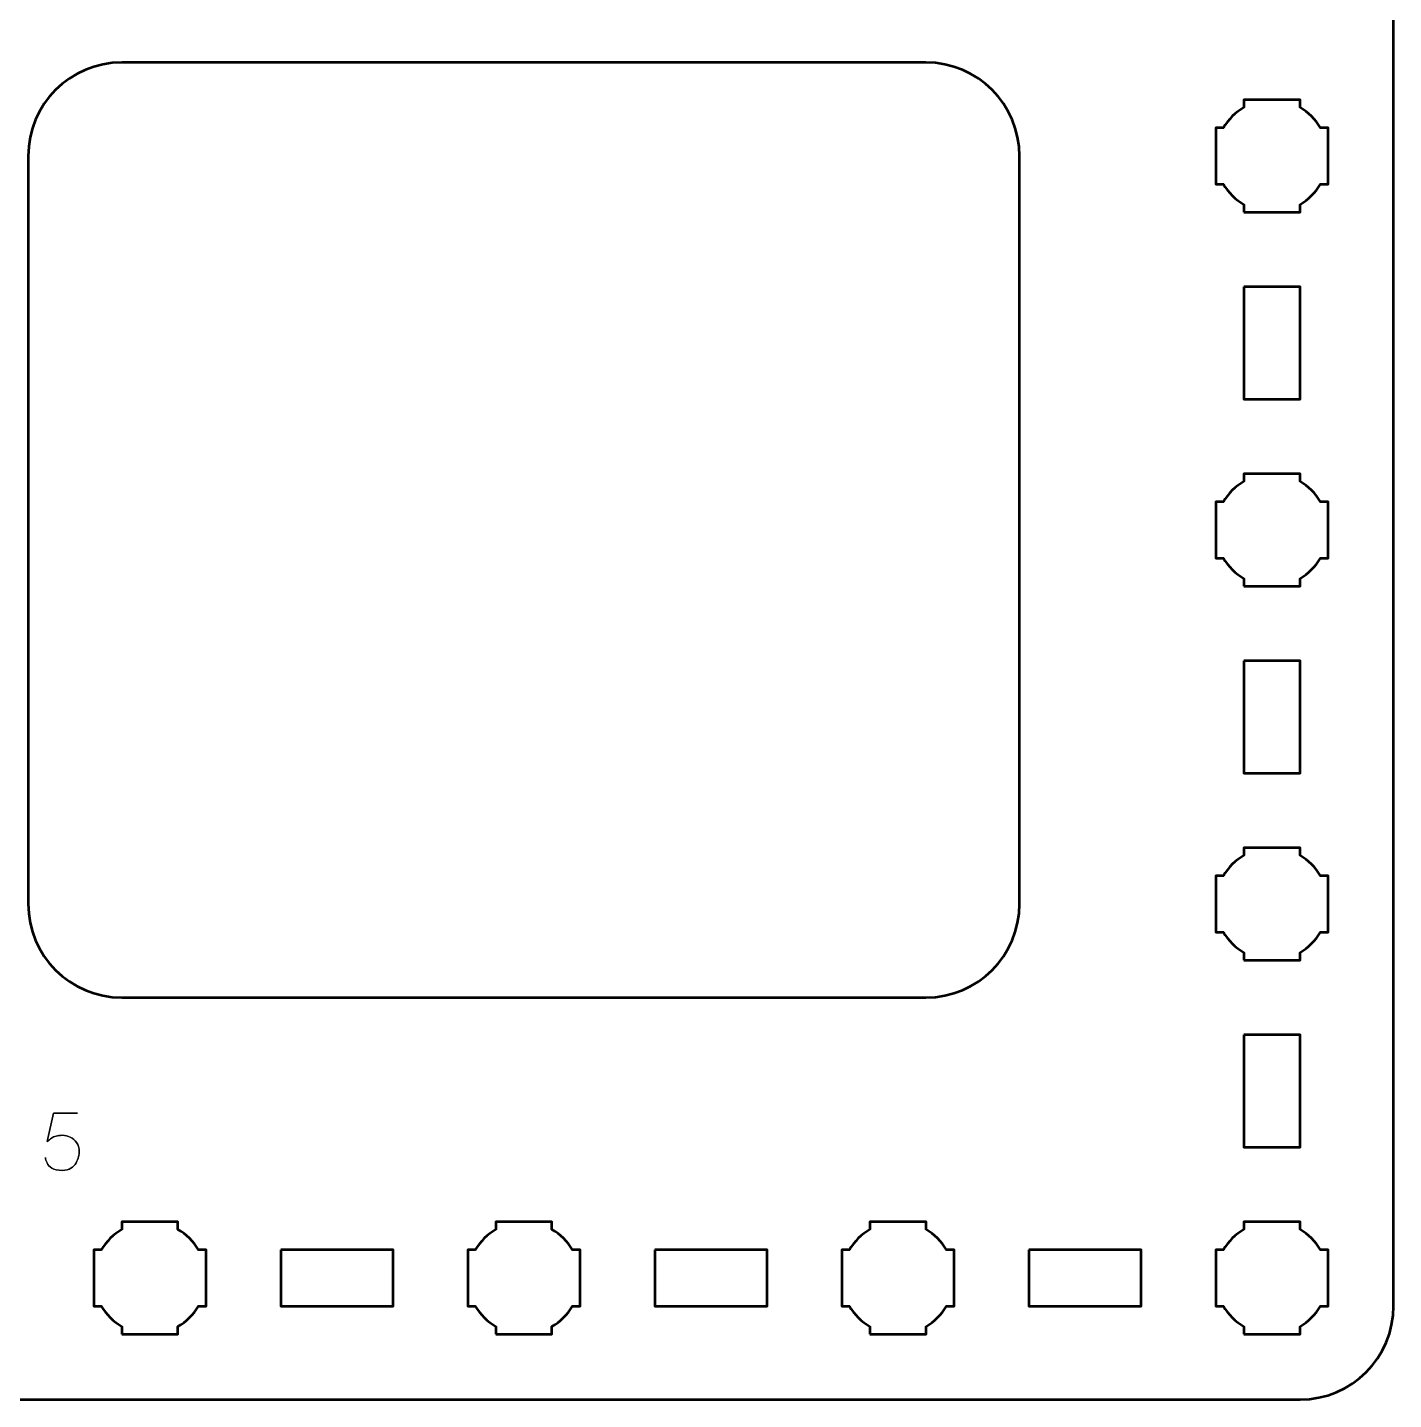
# Model space of a CAD drawing. Header units: centimetres. Extents: x -244 to 242, y -245 to 234.
# Drawn here: x -221.15 to -213.85, y -113.5 to -106.16 of the extents above; entities that cross this region are included whole.
import ezdxf

# ---------------------------------------------------------------- set-up
doc = ezdxf.new("R2010")
doc.units = ezdxf.units.CM
doc.header["$MEASUREMENT"] = 0
doc.layers.add('Layer 1', color=7, linetype='Continuous')

msp = doc.modelspace()

# ---------------------------------------------------------------- linework, layer by layer
at = {"layer": 'Layer 1', "lineweight": 53}
for points, knots in [([(-222.64995, -100.19995), (-222.64995, -100.19995), (-214.35005, -100.19995), (-214.35005, -100.19995), (-214.35005, -100.19995), (-214.07305, -100.19995), (-213.84995, -100.42305), (-213.84995, -100.70005), (-213.84995, -100.70005), (-213.84995, -100.70005), (-213.84995, -112.99995), (-213.84995, -112.99995), (-213.84995, -112.99995), (-213.84995, -113.27695), (-214.07305, -113.50005), (-214.35005, -113.50005), (-214.35005, -113.50005), (-214.35005, -113.50005), (-222.64995, -113.50005), (-222.64995, -113.50005), (-222.64995, -113.50005), (-222.92695, -113.50005), (-223.15005, -113.27695), (-223.15005, -112.99995), (-223.15005, -112.99995), (-223.15005, -112.99995), (-223.15005, -100.70005), (-223.15005, -100.70005), (-223.15005, -100.70005), (-223.15005, -100.42305), (-222.92695, -100.19995), (-222.64995, -100.19995)], [0, 0, 0, 0, 0.125, 0.125, 0.125, 0.125, 0.25, 0.25, 0.25, 0.25, 0.375, 0.375, 0.375, 0.375, 0.5, 0.5, 0.5, 0.5, 0.625, 0.625, 0.625, 0.625, 0.75, 0.75, 0.75, 0.75, 0.875, 0.875, 0.875, 0.875, 1, 1, 1, 1]), ([(-220.64995, -106.34995), (-220.64995, -106.34995), (-216.35005, -106.34995), (-216.35005, -106.34995), (-216.35005, -106.34995), (-216.07305, -106.34995), (-215.84995, -106.57305), (-215.84995, -106.85004), (-215.84995, -106.85004), (-215.84995, -106.85004), (-215.84995, -110.84995), (-215.84995, -110.84995), (-215.84995, -110.84995), (-215.84995, -111.12695), (-216.07305, -111.35005), (-216.35005, -111.35005), (-216.35005, -111.35005), (-216.35005, -111.35005), (-220.64995, -111.35005), (-220.64995, -111.35005), (-220.64995, -111.35005), (-220.92695, -111.35005), (-221.15005, -111.12695), (-221.15005, -110.84995), (-221.15005, -110.84995), (-221.15005, -110.84995), (-221.15005, -106.85004), (-221.15005, -106.85004), (-221.15005, -106.85004), (-221.15005, -106.57305), (-220.92695, -106.34995), (-220.64995, -106.34995)], [0, 0, 0, 0, 0.125, 0.125, 0.125, 0.125, 0.25, 0.25, 0.25, 0.25, 0.375, 0.375, 0.375, 0.375, 0.5, 0.5, 0.5, 0.5, 0.625, 0.625, 0.625, 0.625, 0.75, 0.75, 0.75, 0.75, 0.875, 0.875, 0.875, 0.875, 1, 1, 1, 1]), ([(-214.65005, -107.15006), (-214.65005, -107.15006), (-214.65005, -107.1098), (-214.65005, -107.1098), (-214.65005, -107.1098), (-214.69553, -107.08349), (-214.73356, -107.04546), (-214.75987, -106.99998), (-214.75987, -106.99998), (-214.75987, -106.99998), (-214.79998, -106.99998), (-214.79998, -106.99998), (-214.79998, -106.99998), (-214.79998, -106.99998), (-214.79998, -106.85005), (-214.79998, -106.85005), (-214.79998, -106.85005), (-214.79998, -106.85005), (-214.79998, -106.69998), (-214.79998, -106.69998), (-214.79998, -106.69998), (-214.79998, -106.69998), (-214.75987, -106.69998), (-214.75987, -106.69998), (-214.75987, -106.69998), (-214.73356, -106.65451), (-214.69553, -106.61648), (-214.65005, -106.59016), (-214.65005, -106.59016), (-214.65005, -106.59016), (-214.65005, -106.55005), (-214.65005, -106.55005), (-214.65005, -106.55005), (-214.65005, -106.55005), (-214.49998, -106.55005), (-214.49998, -106.55005), (-214.49998, -106.55005), (-214.49998, -106.55005), (-214.35005, -106.55005), (-214.35005, -106.55005), (-214.35005, -106.55005), (-214.35005, -106.55005), (-214.35005, -106.59016), (-214.35005, -106.59016), (-214.35005, -106.59016), (-214.30444, -106.61648), (-214.26655, -106.65451), (-214.24023, -106.69998), (-214.24023, -106.69998), (-214.24023, -106.69998), (-214.19998, -106.69998), (-214.19998, -106.69998), (-214.19998, -106.69998), (-214.19998, -106.69998), (-214.19998, -106.85005), (-214.19998, -106.85005), (-214.19998, -106.85005), (-214.19998, -106.85005), (-214.19998, -106.99998), (-214.19998, -106.99998), (-214.19998, -106.99998), (-214.19998, -106.99998), (-214.24023, -106.99998), (-214.24023, -106.99998), (-214.24023, -106.99998), (-214.26655, -107.04546), (-214.30444, -107.08349), (-214.35005, -107.1098), (-214.35005, -107.1098), (-214.35005, -107.1098), (-214.35005, -107.15006), (-214.35005, -107.15006), (-214.35005, -107.15006), (-214.35005, -107.15006), (-214.49998, -107.15006), (-214.49998, -107.15006), (-214.49998, -107.15006), (-214.49998, -107.15006), (-214.65005, -107.15006), (-214.65005, -107.15006)], [0, 0, 0, 0, 0.05, 0.05, 0.05, 0.05, 0.1, 0.1, 0.1, 0.1, 0.15, 0.15, 0.15, 0.15, 0.2, 0.2, 0.2, 0.2, 0.25, 0.25, 0.25, 0.25, 0.3, 0.3, 0.3, 0.3, 0.35, 0.35, 0.35, 0.35, 0.4, 0.4, 0.4, 0.4, 0.45, 0.45, 0.45, 0.45, 0.5, 0.5, 0.5, 0.5, 0.55, 0.55, 0.55, 0.55, 0.6, 0.6, 0.6, 0.6, 0.65, 0.65, 0.65, 0.65, 0.7, 0.7, 0.7, 0.7, 0.75, 0.75, 0.75, 0.75, 0.8, 0.8, 0.8, 0.8, 0.85, 0.85, 0.85, 0.85, 0.9, 0.9, 0.9, 0.9, 0.95, 0.95, 0.95, 0.95, 1, 1, 1, 1]), ([(-214.65005, -107.54996), (-214.65005, -107.54996), (-214.35005, -107.54996), (-214.35005, -107.54996), (-214.35005, -107.54996), (-214.35005, -107.54996), (-214.35005, -108.14997), (-214.35005, -108.14997), (-214.35005, -108.14997), (-214.35005, -108.14997), (-214.65005, -108.14997), (-214.65005, -108.14997), (-214.65005, -108.14997), (-214.65005, -108.14997), (-214.65005, -107.54996), (-214.65005, -107.54996)], [0, 0, 0, 0, 0.25, 0.25, 0.25, 0.25, 0.5, 0.5, 0.5, 0.5, 0.75, 0.75, 0.75, 0.75, 1, 1, 1, 1]), ([(-214.65005, -109.14998), (-214.65005, -109.14998), (-214.65005, -109.1099), (-214.65005, -109.1099), (-214.65005, -109.1099), (-214.69553, -109.08344), (-214.73356, -109.04552), (-214.75987, -108.99991), (-214.75987, -108.99991), (-214.75987, -108.99991), (-214.79998, -108.99991), (-214.79998, -108.99991), (-214.79998, -108.99991), (-214.79998, -108.99991), (-214.79998, -108.84999), (-214.79998, -108.84999), (-214.79998, -108.84999), (-214.79998, -108.84999), (-214.79998, -108.69991), (-214.79998, -108.69991), (-214.79998, -108.69991), (-214.79998, -108.69991), (-214.75987, -108.69991), (-214.75987, -108.69991), (-214.75987, -108.69991), (-214.73356, -108.65444), (-214.69553, -108.61641), (-214.65005, -108.59009), (-214.65005, -108.59009), (-214.65005, -108.59009), (-214.65005, -108.54998), (-214.65005, -108.54998), (-214.65005, -108.54998), (-214.65005, -108.54998), (-214.49998, -108.54998), (-214.49998, -108.54998), (-214.49998, -108.54998), (-214.49998, -108.54998), (-214.35005, -108.54998), (-214.35005, -108.54998), (-214.35005, -108.54998), (-214.35005, -108.54998), (-214.35005, -108.59009), (-214.35005, -108.59009), (-214.35005, -108.59009), (-214.30444, -108.61641), (-214.26655, -108.65444), (-214.24023, -108.69991), (-214.24023, -108.69991), (-214.24023, -108.69991), (-214.19998, -108.69991), (-214.19998, -108.69991), (-214.19998, -108.69991), (-214.19998, -108.69991), (-214.19998, -108.84999), (-214.19998, -108.84999), (-214.19998, -108.84999), (-214.19998, -108.84999), (-214.19998, -108.99991), (-214.19998, -108.99991), (-214.19998, -108.99991), (-214.19998, -108.99991), (-214.24023, -108.99991), (-214.24023, -108.99991), (-214.24023, -108.99991), (-214.26655, -109.04552), (-214.30444, -109.08344), (-214.35005, -109.1099), (-214.35005, -109.1099), (-214.35005, -109.1099), (-214.35005, -109.14998), (-214.35005, -109.14998), (-214.35005, -109.14998), (-214.35005, -109.14998), (-214.49998, -109.14998), (-214.49998, -109.14998), (-214.49998, -109.14998), (-214.49998, -109.14998), (-214.65005, -109.14998), (-214.65005, -109.14998)], [0, 0, 0, 0, 0.05, 0.05, 0.05, 0.05, 0.1, 0.1, 0.1, 0.1, 0.15, 0.15, 0.15, 0.15, 0.2, 0.2, 0.2, 0.2, 0.25, 0.25, 0.25, 0.25, 0.3, 0.3, 0.3, 0.3, 0.35, 0.35, 0.35, 0.35, 0.4, 0.4, 0.4, 0.4, 0.45, 0.45, 0.45, 0.45, 0.5, 0.5, 0.5, 0.5, 0.55, 0.55, 0.55, 0.55, 0.6, 0.6, 0.6, 0.6, 0.65, 0.65, 0.65, 0.65, 0.7, 0.7, 0.7, 0.7, 0.75, 0.75, 0.75, 0.75, 0.8, 0.8, 0.8, 0.8, 0.85, 0.85, 0.85, 0.85, 0.9, 0.9, 0.9, 0.9, 0.95, 0.95, 0.95, 0.95, 1, 1, 1, 1]), ([(-214.65005, -109.55003), (-214.65005, -109.55003), (-214.35005, -109.55003), (-214.35005, -109.55003), (-214.35005, -109.55003), (-214.35005, -109.55003), (-214.35005, -110.15003), (-214.35005, -110.15003), (-214.35005, -110.15003), (-214.35005, -110.15003), (-214.65005, -110.15003), (-214.65005, -110.15003), (-214.65005, -110.15003), (-214.65005, -110.15003), (-214.65005, -109.55003), (-214.65005, -109.55003)], [0, 0, 0, 0, 0.25, 0.25, 0.25, 0.25, 0.5, 0.5, 0.5, 0.5, 0.75, 0.75, 0.75, 0.75, 1, 1, 1, 1]), ([(-214.65005, -111.14995), (-214.65005, -111.14995), (-214.65005, -111.10984), (-214.65005, -111.10984), (-214.65005, -111.10984), (-214.69553, -111.08352), (-214.73356, -111.04549), (-214.75987, -111.00002), (-214.75987, -111.00002), (-214.75987, -111.00002), (-214.79998, -111.00002), (-214.79998, -111.00002), (-214.79998, -111.00002), (-214.79998, -111.00002), (-214.79998, -110.84994), (-214.79998, -110.84994), (-214.79998, -110.84994), (-214.79998, -110.84994), (-214.79998, -110.70001), (-214.79998, -110.70001), (-214.79998, -110.70001), (-214.79998, -110.70001), (-214.75987, -110.70001), (-214.75987, -110.70001), (-214.75987, -110.70001), (-214.73356, -110.6544), (-214.69553, -110.61651), (-214.65005, -110.59019), (-214.65005, -110.59019), (-214.65005, -110.59019), (-214.65005, -110.54994), (-214.65005, -110.54994), (-214.65005, -110.54994), (-214.65005, -110.54994), (-214.49998, -110.54994), (-214.49998, -110.54994), (-214.49998, -110.54994), (-214.49998, -110.54994), (-214.35005, -110.54994), (-214.35005, -110.54994), (-214.35005, -110.54994), (-214.35005, -110.54994), (-214.35005, -110.59019), (-214.35005, -110.59019), (-214.35005, -110.59019), (-214.30444, -110.61651), (-214.26655, -110.6544), (-214.24023, -110.70001), (-214.24023, -110.70001), (-214.24023, -110.70001), (-214.19998, -110.70001), (-214.19998, -110.70001), (-214.19998, -110.70001), (-214.19998, -110.70001), (-214.19998, -110.84994), (-214.19998, -110.84994), (-214.19998, -110.84994), (-214.19998, -110.84994), (-214.19998, -111.00002), (-214.19998, -111.00002), (-214.19998, -111.00002), (-214.19998, -111.00002), (-214.24023, -111.00002), (-214.24023, -111.00002), (-214.24023, -111.00002), (-214.26655, -111.04549), (-214.30444, -111.08352), (-214.35005, -111.10984), (-214.35005, -111.10984), (-214.35005, -111.10984), (-214.35005, -111.14995), (-214.35005, -111.14995), (-214.35005, -111.14995), (-214.35005, -111.14995), (-214.49998, -111.14995), (-214.49998, -111.14995), (-214.49998, -111.14995), (-214.49998, -111.14995), (-214.65005, -111.14995), (-214.65005, -111.14995)], [0, 0, 0, 0, 0.05, 0.05, 0.05, 0.05, 0.1, 0.1, 0.1, 0.1, 0.15, 0.15, 0.15, 0.15, 0.2, 0.2, 0.2, 0.2, 0.25, 0.25, 0.25, 0.25, 0.3, 0.3, 0.3, 0.3, 0.35, 0.35, 0.35, 0.35, 0.4, 0.4, 0.4, 0.4, 0.45, 0.45, 0.45, 0.45, 0.5, 0.5, 0.5, 0.5, 0.55, 0.55, 0.55, 0.55, 0.6, 0.6, 0.6, 0.6, 0.65, 0.65, 0.65, 0.65, 0.7, 0.7, 0.7, 0.7, 0.75, 0.75, 0.75, 0.75, 0.8, 0.8, 0.8, 0.8, 0.85, 0.85, 0.85, 0.85, 0.9, 0.9, 0.9, 0.9, 0.95, 0.95, 0.95, 0.95, 1, 1, 1, 1]), ([(-214.65005, -111.55), (-214.65005, -111.55), (-214.35005, -111.55), (-214.35005, -111.55), (-214.35005, -111.55), (-214.35005, -111.55), (-214.35005, -112.15), (-214.35005, -112.15), (-214.35005, -112.15), (-214.35005, -112.15), (-214.65005, -112.15), (-214.65005, -112.15), (-214.65005, -112.15), (-214.65005, -112.15), (-214.65005, -111.55), (-214.65005, -111.55)], [0, 0, 0, 0, 0.25, 0.25, 0.25, 0.25, 0.5, 0.5, 0.5, 0.5, 0.75, 0.75, 0.75, 0.75, 1, 1, 1, 1]), ([(-220.65002, -113.15002), (-220.65002, -113.15002), (-220.65002, -113.10977), (-220.65002, -113.10977), (-220.65002, -113.10977), (-220.69549, -113.08345), (-220.73352, -113.04556), (-220.75984, -112.99995), (-220.75984, -112.99995), (-220.75984, -112.99995), (-220.79995, -112.99995), (-220.79995, -112.99995), (-220.79995, -112.99995), (-220.79995, -112.99995), (-220.79995, -112.85002), (-220.79995, -112.85002), (-220.79995, -112.85002), (-220.79995, -112.85002), (-220.79995, -112.69995), (-220.79995, -112.69995), (-220.79995, -112.69995), (-220.79995, -112.69995), (-220.75984, -112.69995), (-220.75984, -112.69995), (-220.75984, -112.69995), (-220.73352, -112.65447), (-220.69549, -112.61644), (-220.65002, -112.59013), (-220.65002, -112.59013), (-220.65002, -112.59013), (-220.65002, -112.55002), (-220.65002, -112.55002), (-220.65002, -112.55002), (-220.65002, -112.55002), (-220.49995, -112.55002), (-220.49995, -112.55002), (-220.49995, -112.55002), (-220.49995, -112.55002), (-220.35002, -112.55002), (-220.35002, -112.55002), (-220.35002, -112.55002), (-220.35002, -112.55002), (-220.35002, -112.59013), (-220.35002, -112.59013), (-220.35002, -112.59013), (-220.30454, -112.61644), (-220.26651, -112.65447), (-220.2402, -112.69995), (-220.2402, -112.69995), (-220.2402, -112.69995), (-220.19994, -112.69995), (-220.19994, -112.69995), (-220.19994, -112.69995), (-220.19994, -112.69995), (-220.19994, -112.85002), (-220.19994, -112.85002), (-220.19994, -112.85002), (-220.19994, -112.85002), (-220.19994, -112.99995), (-220.19994, -112.99995), (-220.19994, -112.99995), (-220.19994, -112.99995), (-220.2402, -112.99995), (-220.2402, -112.99995), (-220.2402, -112.99995), (-220.26651, -113.04556), (-220.30454, -113.08345), (-220.35002, -113.10977), (-220.35002, -113.10977), (-220.35002, -113.10977), (-220.35002, -113.15002), (-220.35002, -113.15002), (-220.35002, -113.15002), (-220.35002, -113.15002), (-220.49995, -113.15002), (-220.49995, -113.15002), (-220.49995, -113.15002), (-220.49995, -113.15002), (-220.65002, -113.15002), (-220.65002, -113.15002)], [0, 0, 0, 0, 0.05, 0.05, 0.05, 0.05, 0.1, 0.1, 0.1, 0.1, 0.15, 0.15, 0.15, 0.15, 0.2, 0.2, 0.2, 0.2, 0.25, 0.25, 0.25, 0.25, 0.3, 0.3, 0.3, 0.3, 0.35, 0.35, 0.35, 0.35, 0.4, 0.4, 0.4, 0.4, 0.45, 0.45, 0.45, 0.45, 0.5, 0.5, 0.5, 0.5, 0.55, 0.55, 0.55, 0.55, 0.6, 0.6, 0.6, 0.6, 0.65, 0.65, 0.65, 0.65, 0.7, 0.7, 0.7, 0.7, 0.75, 0.75, 0.75, 0.75, 0.8, 0.8, 0.8, 0.8, 0.85, 0.85, 0.85, 0.85, 0.9, 0.9, 0.9, 0.9, 0.95, 0.95, 0.95, 0.95, 1, 1, 1, 1]), ([(-218.65009, -113.15002), (-218.65009, -113.15002), (-218.65009, -113.10977), (-218.65009, -113.10977), (-218.65009, -113.10977), (-218.69556, -113.08345), (-218.73345, -113.04556), (-218.75991, -112.99995), (-218.75991, -112.99995), (-218.75991, -112.99995), (-218.80002, -112.99995), (-218.80002, -112.99995), (-218.80002, -112.99995), (-218.80002, -112.99995), (-218.80002, -112.85002), (-218.80002, -112.85002), (-218.80002, -112.85002), (-218.80002, -112.85002), (-218.80002, -112.69995), (-218.80002, -112.69995), (-218.80002, -112.69995), (-218.80002, -112.69995), (-218.75991, -112.69995), (-218.75991, -112.69995), (-218.75991, -112.69995), (-218.73345, -112.65447), (-218.69556, -112.61644), (-218.65009, -112.59013), (-218.65009, -112.59013), (-218.65009, -112.59013), (-218.65009, -112.55002), (-218.65009, -112.55002), (-218.65009, -112.55002), (-218.65009, -112.55002), (-218.50001, -112.55002), (-218.50001, -112.55002), (-218.50001, -112.55002), (-218.50001, -112.55002), (-218.35009, -112.55002), (-218.35009, -112.55002), (-218.35009, -112.55002), (-218.35009, -112.55002), (-218.35009, -112.59013), (-218.35009, -112.59013), (-218.35009, -112.59013), (-218.30448, -112.61644), (-218.26656, -112.65447), (-218.24024, -112.69995), (-218.24024, -112.69995), (-218.24024, -112.69995), (-218.20002, -112.69995), (-218.20002, -112.69995), (-218.20002, -112.69995), (-218.20002, -112.69995), (-218.20002, -112.85002), (-218.20002, -112.85002), (-218.20002, -112.85002), (-218.20002, -112.85002), (-218.20002, -112.99995), (-218.20002, -112.99995), (-218.20002, -112.99995), (-218.20002, -112.99995), (-218.24024, -112.99995), (-218.24024, -112.99995), (-218.24024, -112.99995), (-218.26656, -113.04556), (-218.30448, -113.08345), (-218.35009, -113.10977), (-218.35009, -113.10977), (-218.35009, -113.10977), (-218.35009, -113.15002), (-218.35009, -113.15002), (-218.35009, -113.15002), (-218.35009, -113.15002), (-218.50001, -113.15002), (-218.50001, -113.15002), (-218.50001, -113.15002), (-218.50001, -113.15002), (-218.65009, -113.15002), (-218.65009, -113.15002)], [0, 0, 0, 0, 0.05, 0.05, 0.05, 0.05, 0.1, 0.1, 0.1, 0.1, 0.15, 0.15, 0.15, 0.15, 0.2, 0.2, 0.2, 0.2, 0.25, 0.25, 0.25, 0.25, 0.3, 0.3, 0.3, 0.3, 0.35, 0.35, 0.35, 0.35, 0.4, 0.4, 0.4, 0.4, 0.45, 0.45, 0.45, 0.45, 0.5, 0.5, 0.5, 0.5, 0.55, 0.55, 0.55, 0.55, 0.6, 0.6, 0.6, 0.6, 0.65, 0.65, 0.65, 0.65, 0.7, 0.7, 0.7, 0.7, 0.75, 0.75, 0.75, 0.75, 0.8, 0.8, 0.8, 0.8, 0.85, 0.85, 0.85, 0.85, 0.9, 0.9, 0.9, 0.9, 0.95, 0.95, 0.95, 0.95, 1, 1, 1, 1]), ([(-216.64999, -113.15002), (-216.64999, -113.15002), (-216.64999, -113.10977), (-216.64999, -113.10977), (-216.64999, -113.10977), (-216.6956, -113.08345), (-216.73349, -113.04556), (-216.75981, -112.99995), (-216.75981, -112.99995), (-216.75981, -112.99995), (-216.80006, -112.99995), (-216.80006, -112.99995), (-216.80006, -112.99995), (-216.80006, -112.99995), (-216.80006, -112.85002), (-216.80006, -112.85002), (-216.80006, -112.85002), (-216.80006, -112.85002), (-216.80006, -112.69995), (-216.80006, -112.69995), (-216.80006, -112.69995), (-216.80006, -112.69995), (-216.75981, -112.69995), (-216.75981, -112.69995), (-216.75981, -112.69995), (-216.73349, -112.65447), (-216.6956, -112.61644), (-216.64999, -112.59013), (-216.64999, -112.59013), (-216.64999, -112.59013), (-216.64999, -112.55002), (-216.64999, -112.55002), (-216.64999, -112.55002), (-216.64999, -112.55002), (-216.50006, -112.55002), (-216.50006, -112.55002), (-216.50006, -112.55002), (-216.50006, -112.55002), (-216.34998, -112.55002), (-216.34998, -112.55002), (-216.34998, -112.55002), (-216.34998, -112.55002), (-216.34998, -112.59013), (-216.34998, -112.59013), (-216.34998, -112.59013), (-216.30451, -112.61644), (-216.26648, -112.65447), (-216.24016, -112.69995), (-216.24016, -112.69995), (-216.24016, -112.69995), (-216.20005, -112.69995), (-216.20005, -112.69995), (-216.20005, -112.69995), (-216.20005, -112.69995), (-216.20005, -112.85002), (-216.20005, -112.85002), (-216.20005, -112.85002), (-216.20005, -112.85002), (-216.20005, -112.99995), (-216.20005, -112.99995), (-216.20005, -112.99995), (-216.20005, -112.99995), (-216.24016, -112.99995), (-216.24016, -112.99995), (-216.24016, -112.99995), (-216.26648, -113.04556), (-216.30451, -113.08345), (-216.34998, -113.10977), (-216.34998, -113.10977), (-216.34998, -113.10977), (-216.34998, -113.15002), (-216.34998, -113.15002), (-216.34998, -113.15002), (-216.34998, -113.15002), (-216.50006, -113.15002), (-216.50006, -113.15002), (-216.50006, -113.15002), (-216.50006, -113.15002), (-216.64999, -113.15002), (-216.64999, -113.15002)], [0, 0, 0, 0, 0.05, 0.05, 0.05, 0.05, 0.1, 0.1, 0.1, 0.1, 0.15, 0.15, 0.15, 0.15, 0.2, 0.2, 0.2, 0.2, 0.25, 0.25, 0.25, 0.25, 0.3, 0.3, 0.3, 0.3, 0.35, 0.35, 0.35, 0.35, 0.4, 0.4, 0.4, 0.4, 0.45, 0.45, 0.45, 0.45, 0.5, 0.5, 0.5, 0.5, 0.55, 0.55, 0.55, 0.55, 0.6, 0.6, 0.6, 0.6, 0.65, 0.65, 0.65, 0.65, 0.7, 0.7, 0.7, 0.7, 0.75, 0.75, 0.75, 0.75, 0.8, 0.8, 0.8, 0.8, 0.85, 0.85, 0.85, 0.85, 0.9, 0.9, 0.9, 0.9, 0.95, 0.95, 0.95, 0.95, 1, 1, 1, 1]), ([(-214.65005, -113.15002), (-214.65005, -113.15002), (-214.65005, -113.10977), (-214.65005, -113.10977), (-214.65005, -113.10977), (-214.69553, -113.08345), (-214.73356, -113.04556), (-214.75987, -112.99995), (-214.75987, -112.99995), (-214.75987, -112.99995), (-214.79998, -112.99995), (-214.79998, -112.99995), (-214.79998, -112.99995), (-214.79998, -112.99995), (-214.79998, -112.85002), (-214.79998, -112.85002), (-214.79998, -112.85002), (-214.79998, -112.85002), (-214.79998, -112.69995), (-214.79998, -112.69995), (-214.79998, -112.69995), (-214.79998, -112.69995), (-214.75987, -112.69995), (-214.75987, -112.69995), (-214.75987, -112.69995), (-214.73356, -112.65447), (-214.69553, -112.61644), (-214.65005, -112.59013), (-214.65005, -112.59013), (-214.65005, -112.59013), (-214.65005, -112.55002), (-214.65005, -112.55002), (-214.65005, -112.55002), (-214.65005, -112.55002), (-214.49998, -112.55002), (-214.49998, -112.55002), (-214.49998, -112.55002), (-214.49998, -112.55002), (-214.35005, -112.55002), (-214.35005, -112.55002), (-214.35005, -112.55002), (-214.35005, -112.55002), (-214.35005, -112.59013), (-214.35005, -112.59013), (-214.35005, -112.59013), (-214.30444, -112.61644), (-214.26655, -112.65447), (-214.24023, -112.69995), (-214.24023, -112.69995), (-214.24023, -112.69995), (-214.19998, -112.69995), (-214.19998, -112.69995), (-214.19998, -112.69995), (-214.19998, -112.69995), (-214.19998, -112.85002), (-214.19998, -112.85002), (-214.19998, -112.85002), (-214.19998, -112.85002), (-214.19998, -112.99995), (-214.19998, -112.99995), (-214.19998, -112.99995), (-214.19998, -112.99995), (-214.24023, -112.99995), (-214.24023, -112.99995), (-214.24023, -112.99995), (-214.26655, -113.04556), (-214.30444, -113.08345), (-214.35005, -113.10977), (-214.35005, -113.10977), (-214.35005, -113.10977), (-214.35005, -113.15002), (-214.35005, -113.15002), (-214.35005, -113.15002), (-214.35005, -113.15002), (-214.49998, -113.15002), (-214.49998, -113.15002), (-214.49998, -113.15002), (-214.49998, -113.15002), (-214.65005, -113.15002), (-214.65005, -113.15002)], [0, 0, 0, 0, 0.05, 0.05, 0.05, 0.05, 0.1, 0.1, 0.1, 0.1, 0.15, 0.15, 0.15, 0.15, 0.2, 0.2, 0.2, 0.2, 0.25, 0.25, 0.25, 0.25, 0.3, 0.3, 0.3, 0.3, 0.35, 0.35, 0.35, 0.35, 0.4, 0.4, 0.4, 0.4, 0.45, 0.45, 0.45, 0.45, 0.5, 0.5, 0.5, 0.5, 0.55, 0.55, 0.55, 0.55, 0.6, 0.6, 0.6, 0.6, 0.65, 0.65, 0.65, 0.65, 0.7, 0.7, 0.7, 0.7, 0.75, 0.75, 0.75, 0.75, 0.8, 0.8, 0.8, 0.8, 0.85, 0.85, 0.85, 0.85, 0.9, 0.9, 0.9, 0.9, 0.95, 0.95, 0.95, 0.95, 1, 1, 1, 1]), ([(-219.80004, -112.69995), (-219.80004, -112.69995), (-219.20003, -112.69995), (-219.20003, -112.69995), (-219.20003, -112.69995), (-219.20003, -112.69995), (-219.20003, -112.99995), (-219.20003, -112.99995), (-219.20003, -112.99995), (-219.20003, -112.99995), (-219.80004, -112.99995), (-219.80004, -112.99995), (-219.80004, -112.99995), (-219.80004, -112.99995), (-219.80004, -112.69995), (-219.80004, -112.69995)], [0, 0, 0, 0, 0.25, 0.25, 0.25, 0.25, 0.5, 0.5, 0.5, 0.5, 0.75, 0.75, 0.75, 0.75, 1, 1, 1, 1]), ([(-217.79997, -112.69995), (-217.79997, -112.69995), (-217.19997, -112.69995), (-217.19997, -112.69995), (-217.19997, -112.69995), (-217.19997, -112.69995), (-217.19997, -112.99995), (-217.19997, -112.99995), (-217.19997, -112.99995), (-217.19997, -112.99995), (-217.79997, -112.99995), (-217.79997, -112.99995), (-217.79997, -112.99995), (-217.79997, -112.99995), (-217.79997, -112.69995), (-217.79997, -112.69995)], [0, 0, 0, 0, 0.25, 0.25, 0.25, 0.25, 0.5, 0.5, 0.5, 0.5, 0.75, 0.75, 0.75, 0.75, 1, 1, 1, 1]), ([(-215.8, -112.69995), (-215.8, -112.69995), (-215.2, -112.69995), (-215.2, -112.69995), (-215.2, -112.69995), (-215.2, -112.69995), (-215.2, -112.99995), (-215.2, -112.99995), (-215.2, -112.99995), (-215.2, -112.99995), (-215.8, -112.99995), (-215.8, -112.99995), (-215.8, -112.99995), (-215.8, -112.99995), (-215.8, -112.69995), (-215.8, -112.69995)], [0, 0, 0, 0, 0.25, 0.25, 0.25, 0.25, 0.5, 0.5, 0.5, 0.5, 0.75, 0.75, 0.75, 0.75, 1, 1, 1, 1])]:
    msp.add_open_spline(points, degree=3, knots=knots, dxfattribs=at)
at = {"layer": 'Layer 1', "color": 40, "lineweight": 30}
msp.add_open_spline([(-220.88758, -111.96807), (-220.88758, -111.96807), (-221.01465, -111.96807), (-221.01465, -111.96807), (-221.01465, -111.96807), (-221.01465, -111.96807), (-221.04841, -112.11966), (-221.04841, -112.11966), (-221.04841, -112.11966), (-221.04068, -112.11303), (-221.03324, -112.10714), (-221.02594, -112.10216), (-221.02594, -112.10216), (-221.01892, -112.09733), (-221.01077, -112.09363), (-221.00156, -112.09098), (-221.00156, -112.09098), (-220.99246, -112.08851), (-220.98103, -112.08728), (-220.96724, -112.08699), (-220.96724, -112.08699), (-220.95305, -112.08714), (-220.93912, -112.09031), (-220.9255, -112.09666), (-220.9255, -112.09666), (-220.91199, -112.10312), (-220.90067, -112.11278), (-220.89171, -112.12559), (-220.89171, -112.12559), (-220.88289, -112.13868), (-220.87823, -112.15508), (-220.87781, -112.17466), (-220.87781, -112.17466), (-220.87781, -112.18154), (-220.87904, -112.19036), (-220.88126, -112.20122), (-220.88126, -112.20122), (-220.88373, -112.21212), (-220.88814, -112.22317), (-220.89449, -112.23431), (-220.89449, -112.23431), (-220.90095, -112.2456), (-220.91005, -112.25513), (-220.9219, -112.26271), (-220.9219, -112.26271), (-220.9339, -112.2704), (-220.94931, -112.27428), (-220.96808, -112.27457), (-220.96808, -112.27457), (-220.99313, -112.27414), (-221.0119, -112.27016), (-221.02428, -112.26243), (-221.02428, -112.26243), (-221.03698, -112.2547), (-221.04552, -112.24546), (-221.05007, -112.23488), (-221.05007, -112.23488), (-221.05487, -112.2244), (-221.0579, -112.21488), (-221.05903, -112.20606), (-221.05903, -112.20606), (-221.0579, -112.21488), (-221.05487, -112.2244), (-221.05007, -112.23488), (-221.05007, -112.23488), (-221.04552, -112.24546), (-221.03698, -112.2547), (-221.02428, -112.26243), (-221.02428, -112.26243), (-221.0119, -112.27016), (-220.99313, -112.27414), (-220.96808, -112.27457), (-220.96808, -112.27457), (-220.94931, -112.27428), (-220.9339, -112.2704), (-220.9219, -112.26271), (-220.9219, -112.26271), (-220.91005, -112.25513), (-220.90095, -112.2456), (-220.89449, -112.23431), (-220.89449, -112.23431), (-220.88814, -112.22317), (-220.88373, -112.21212), (-220.88126, -112.20122), (-220.88126, -112.20122), (-220.87904, -112.19036), (-220.87781, -112.18154), (-220.87781, -112.17466), (-220.87781, -112.17466), (-220.87823, -112.15508), (-220.88289, -112.13868), (-220.89171, -112.12559), (-220.89171, -112.12559), (-220.90067, -112.11278), (-220.91199, -112.10312), (-220.9255, -112.09666), (-220.9255, -112.09666), (-220.93912, -112.09031), (-220.95305, -112.08714), (-220.96724, -112.08699), (-220.96724, -112.08699), (-220.98103, -112.08728), (-220.99246, -112.08851), (-221.00156, -112.09098), (-221.00156, -112.09098), (-221.01077, -112.09363), (-221.01892, -112.09733), (-221.02594, -112.10216), (-221.02594, -112.10216), (-221.03324, -112.10714), (-221.04068, -112.11303), (-221.04841, -112.11966), (-221.04841, -112.11966), (-221.04841, -112.11966), (-221.01465, -111.96807), (-221.01465, -111.96807), (-221.01465, -111.96807), (-221.01465, -111.96807), (-220.88758, -111.96807), (-220.88758, -111.96807)], degree=3, knots=[0, 0, 0, 0, 0.0333333, 0.0333333, 0.0333333, 0.0333333, 0.0666667, 0.0666667, 0.0666667, 0.0666667, 0.1, 0.1, 0.1, 0.1, 0.1333333, 0.1333333, 0.1333333, 0.1333333, 0.1666667, 0.1666667, 0.1666667, 0.1666667, 0.2, 0.2, 0.2, 0.2, 0.2333333, 0.2333333, 0.2333333, 0.2333333, 0.2666667, 0.2666667, 0.2666667, 0.2666667, 0.3, 0.3, 0.3, 0.3, 0.3333333, 0.3333333, 0.3333333, 0.3333333, 0.3666667, 0.3666667, 0.3666667, 0.3666667, 0.4, 0.4, 0.4, 0.4, 0.4333333, 0.4333333, 0.4333333, 0.4333333, 0.4666667, 0.4666667, 0.4666667, 0.4666667, 0.5, 0.5, 0.5, 0.5, 0.5333333, 0.5333333, 0.5333333, 0.5333333, 0.5666667, 0.5666667, 0.5666667, 0.5666667, 0.6, 0.6, 0.6, 0.6, 0.6333333, 0.6333333, 0.6333333, 0.6333333, 0.6666667, 0.6666667, 0.6666667, 0.6666667, 0.7, 0.7, 0.7, 0.7, 0.7333333, 0.7333333, 0.7333333, 0.7333333, 0.7666667, 0.7666667, 0.7666667, 0.7666667, 0.8, 0.8, 0.8, 0.8, 0.8333333, 0.8333333, 0.8333333, 0.8333333, 0.8666667, 0.8666667, 0.8666667, 0.8666667, 0.9, 0.9, 0.9, 0.9, 0.9333333, 0.9333333, 0.9333333, 0.9333333, 0.9666667, 0.9666667, 0.9666667, 0.9666667, 1, 1, 1, 1], dxfattribs=at)

doc.saveas('drawing.dxf')
